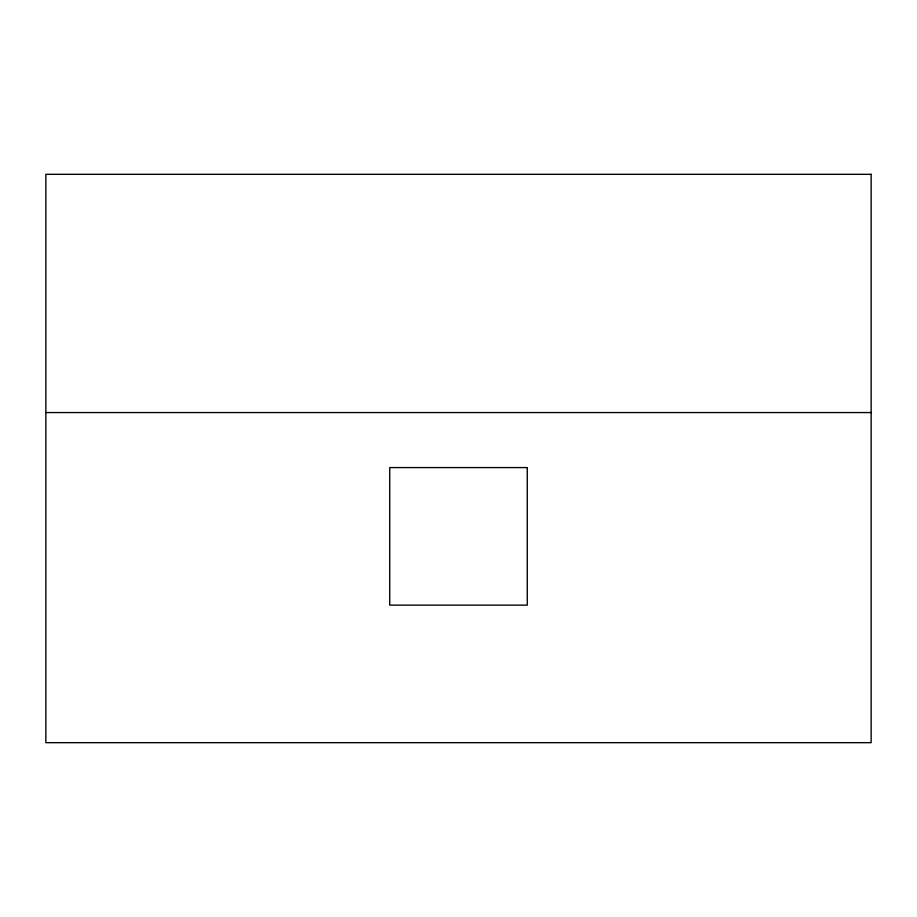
<?xml version="1.0" encoding="UTF-8"?>
<svg xmlns="http://www.w3.org/2000/svg" width="917" height="917" viewBox="0 0 917 917"><rect width="100%" height="100%" fill="white"/><g stroke="black" fill="none" stroke-linecap="round" stroke-linejoin="round"><path stroke-width="1.38" d="M45.85 412.558L871.15 412.558M871.15 174.322L45.85 174.322L45.85 742.678L871.15 742.678L871.15 174.322M527.275 467.578L389.725 467.578L389.725 605.128L527.275 605.128L527.275 467.578"/></g></svg>
